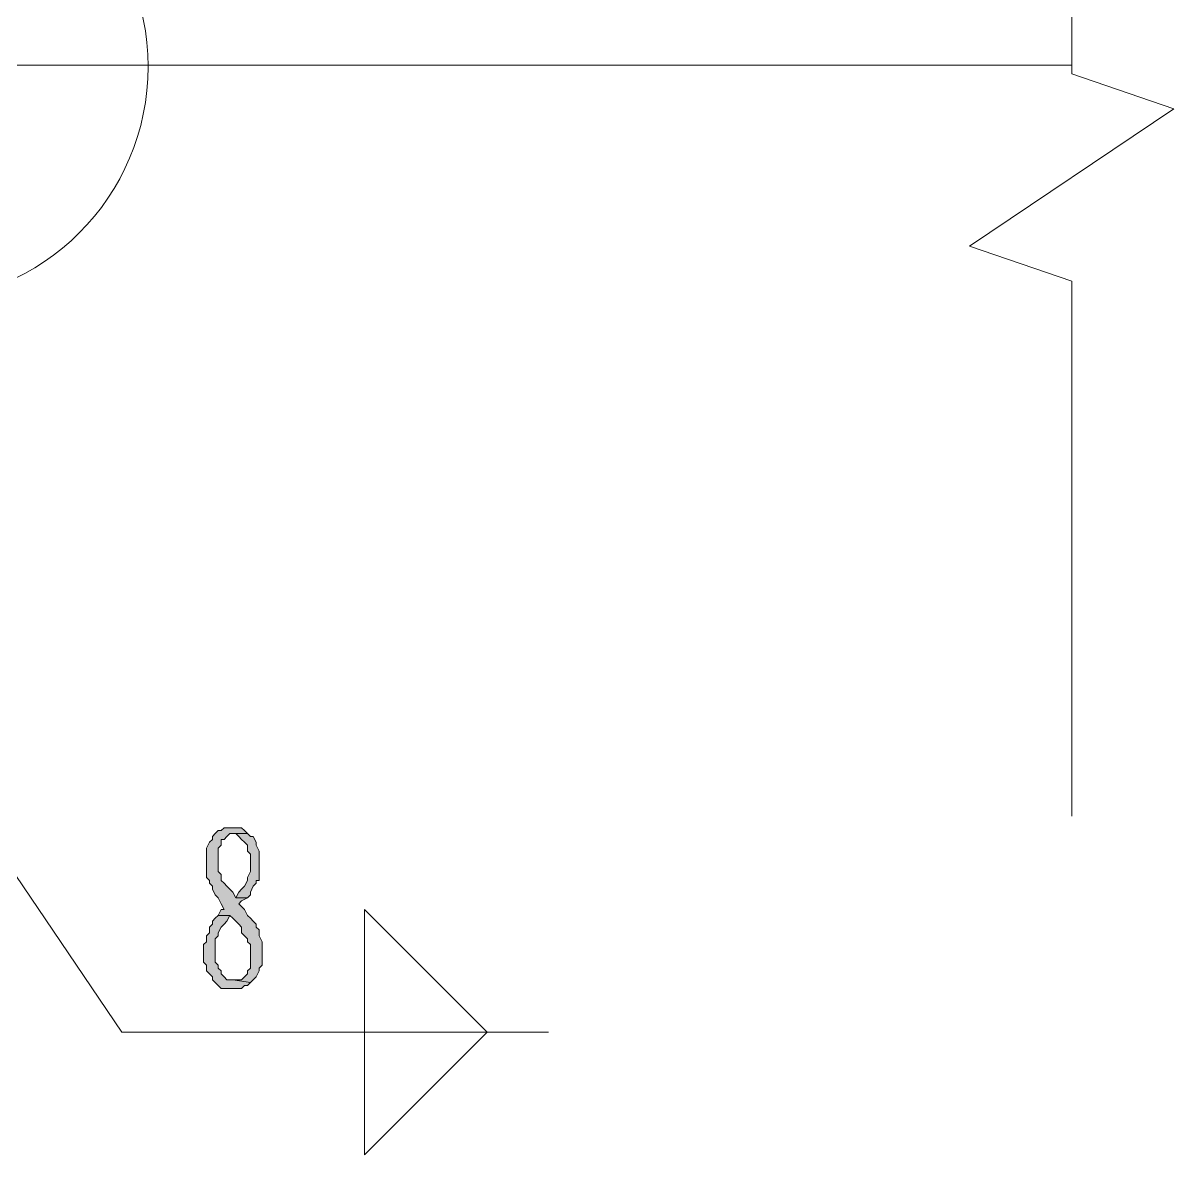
# Model space of a CAD drawing. Header units: inches. Extents: x 20 to 409, y 5 to 283.
# Drawn here: x 158.51 to 175.18, y 103.44 to 119.84 of the extents above; entities that cross this region are included whole.
import ezdxf

# ---------------------------------------------------------------- set-up
doc = ezdxf.new("R2010")
doc.units = ezdxf.units.IN
doc.header["$MEASUREMENT"] = 0
doc.layers.add('C00-00-00', color=7, linetype='Continuous')

msp = doc.modelspace()

# ---------------------------------------------------------------- hatches: boundary and pattern name
at = {"layer": 'C00-00-00'}
h = msp.add_hatch(color=0, dxfattribs=at)
h.dxf.hatch_style = 2
h.paths.add_polyline_path([(161.553, 108.179), (161.426, 108.179), (161.384, 108.137), (161.341, 108.137), (161.299, 108.095), (161.257, 108.052), (161.257, 108.01), (161.214, 107.968), (161.172, 107.883), (161.172, 107.46), (161.214, 107.417), (161.214, 107.375), (161.257, 107.333), (161.257, 107.29), (161.299, 107.206), (161.341, 107.163), (161.384, 107.079), (161.426, 106.994), (161.384, 106.994), (161.341, 106.909), (161.511, 106.909), (161.553, 106.867), (161.595, 106.825), (161.638, 106.782), (161.68, 106.74), (161.68, 106.655), (161.722, 106.613), (161.765, 106.571), (161.765, 106.528), (161.807, 106.486), (161.807, 106.147), (161.765, 106.105), (161.765, 106.063), (161.722, 106.02), (161.68, 105.978), (161.553, 105.978), (161.807, 105.936), (161.849, 105.978), (161.892, 106.02), (161.934, 106.105), (161.934, 106.147), (161.976, 106.19), (161.976, 106.528), (161.934, 106.613), (161.934, 106.698), (161.892, 106.74), (161.892, 106.782), (161.849, 106.825), (161.807, 106.867), (161.765, 106.909), (161.722, 106.994), (161.638, 107.079), (161.68, 107.121), (161.765, 107.163), (161.595, 107.163), (161.553, 107.248), (161.511, 107.29), (161.468, 107.333), (161.426, 107.375), (161.384, 107.417), (161.384, 107.502), (161.341, 107.544), (161.341, 107.883), (161.384, 107.925), (161.384, 108.01), (161.426, 108.01), (161.468, 108.052), (161.511, 108.095), (161.765, 108.095), (161.722, 108.137), (161.68, 108.179)])
h = msp.add_hatch(color=0, dxfattribs=at)
h.dxf.hatch_style = 2
h.paths.add_polyline_path([(161.765, 108.095), (161.553, 108.095), (161.595, 108.095), (161.638, 108.052), (161.68, 108.01), (161.722, 107.968), (161.765, 107.925), (161.765, 107.841), (161.807, 107.798), (161.807, 107.544), (161.765, 107.46), (161.765, 107.417), (161.722, 107.333), (161.68, 107.29), (161.638, 107.248), (161.595, 107.163), (161.765, 107.163), (161.807, 107.206), (161.807, 107.248), (161.849, 107.333), (161.892, 107.375), (161.892, 107.417), (161.934, 107.417), (161.934, 107.502), (161.934, 107.841), (161.892, 107.925), (161.892, 107.968), (161.849, 108.052), (161.807, 108.052)])
h = msp.add_hatch(color=0, dxfattribs=at)
h.dxf.hatch_style = 2
h.paths.add_polyline_path([(161.341, 106.909), (161.299, 106.867), (161.257, 106.825), (161.257, 106.782), (161.214, 106.74), (161.214, 106.655), (161.172, 106.613), (161.172, 106.528), (161.13, 106.486), (161.13, 106.232), (161.172, 106.19), (161.172, 106.105), (161.214, 106.063), (161.257, 106.02), (161.257, 105.978), (161.299, 105.936), (161.341, 105.893), (161.384, 105.851), (161.553, 105.851), (161.638, 105.851), (161.68, 105.851), (161.722, 105.893), (161.765, 105.893), (161.807, 105.936), (161.553, 105.978), (161.468, 105.978), (161.426, 106.02), (161.384, 106.063), (161.384, 106.105), (161.341, 106.147), (161.341, 106.19), (161.299, 106.232), (161.299, 106.571), (161.341, 106.613), (161.341, 106.655), (161.384, 106.74), (161.426, 106.782), (161.468, 106.825), (161.511, 106.909)])

# ---------------------------------------------------------------- linework, layer by layer
at = {"layer": 'C00-00-00', "color": 0, "lineweight": 0}
for points in [[(173.703, 124.774), (173.703, 119.101), (175.184, 118.593), (172.221, 116.604), (173.703, 116.096), (173.703, 108.349)], [(173.703, 119.228), (114.309, 119.228)], [(156.304, 110.592), (159.944, 105.216), (166.125, 105.216)], [(165.236, 105.216), (163.458, 106.994)], [(163.458, 106.994), (163.458, 103.438), (165.236, 105.216)]]:
    msp.add_lwpolyline(points, dxfattribs=at)
for points in [[(161.553, 108.179), (161.426, 108.179), (161.384, 108.137), (161.341, 108.137), (161.299, 108.095), (161.257, 108.052), (161.257, 108.01), (161.214, 107.968), (161.172, 107.883), (161.172, 107.46), (161.214, 107.417), (161.214, 107.375), (161.257, 107.333), (161.257, 107.29), (161.299, 107.206), (161.341, 107.163), (161.384, 107.079), (161.426, 106.994), (161.384, 106.994), (161.341, 106.909), (161.511, 106.909), (161.553, 106.867), (161.595, 106.825), (161.638, 106.782), (161.68, 106.74), (161.68, 106.655), (161.722, 106.613), (161.765, 106.571), (161.765, 106.528), (161.807, 106.486), (161.807, 106.147), (161.765, 106.105), (161.765, 106.063), (161.722, 106.02), (161.68, 105.978), (161.553, 105.978), (161.807, 105.936), (161.849, 105.978), (161.892, 106.02), (161.934, 106.105), (161.934, 106.147), (161.976, 106.19), (161.976, 106.528), (161.934, 106.613), (161.934, 106.698), (161.892, 106.74), (161.892, 106.782), (161.849, 106.825), (161.807, 106.867), (161.765, 106.909), (161.722, 106.994), (161.638, 107.079), (161.68, 107.121), (161.765, 107.163), (161.595, 107.163), (161.553, 107.248), (161.511, 107.29), (161.468, 107.333), (161.426, 107.375), (161.384, 107.417), (161.384, 107.502), (161.341, 107.544), (161.341, 107.883), (161.384, 107.925), (161.384, 108.01), (161.426, 108.01), (161.468, 108.052), (161.511, 108.095), (161.765, 108.095), (161.722, 108.137), (161.68, 108.179)], [(161.765, 108.095), (161.553, 108.095), (161.595, 108.095), (161.638, 108.052), (161.68, 108.01), (161.722, 107.968), (161.765, 107.925), (161.765, 107.841), (161.807, 107.798), (161.807, 107.544), (161.765, 107.46), (161.765, 107.417), (161.722, 107.333), (161.68, 107.29), (161.638, 107.248), (161.595, 107.163), (161.765, 107.163), (161.807, 107.206), (161.807, 107.248), (161.849, 107.333), (161.892, 107.375), (161.892, 107.417), (161.934, 107.417), (161.934, 107.502), (161.934, 107.841), (161.892, 107.925), (161.892, 107.968), (161.849, 108.052), (161.807, 108.052)], [(161.341, 106.909), (161.299, 106.867), (161.257, 106.825), (161.257, 106.782), (161.214, 106.74), (161.214, 106.655), (161.172, 106.613), (161.172, 106.528), (161.13, 106.486), (161.13, 106.232), (161.172, 106.19), (161.172, 106.105), (161.214, 106.063), (161.257, 106.02), (161.257, 105.978), (161.299, 105.936), (161.341, 105.893), (161.384, 105.851), (161.553, 105.851), (161.638, 105.851), (161.68, 105.851), (161.722, 105.893), (161.765, 105.893), (161.807, 105.936), (161.553, 105.978), (161.468, 105.978), (161.426, 106.02), (161.384, 106.063), (161.384, 106.105), (161.341, 106.147), (161.341, 106.19), (161.299, 106.232), (161.299, 106.571), (161.341, 106.613), (161.341, 106.655), (161.384, 106.74), (161.426, 106.782), (161.468, 106.825), (161.511, 106.909)]]:
    msp.add_lwpolyline(points, close=True, dxfattribs=at)
msp.add_circle((156.918, 119.207), 3.408, dxfattribs=at)

doc.saveas('drawing.dxf')
